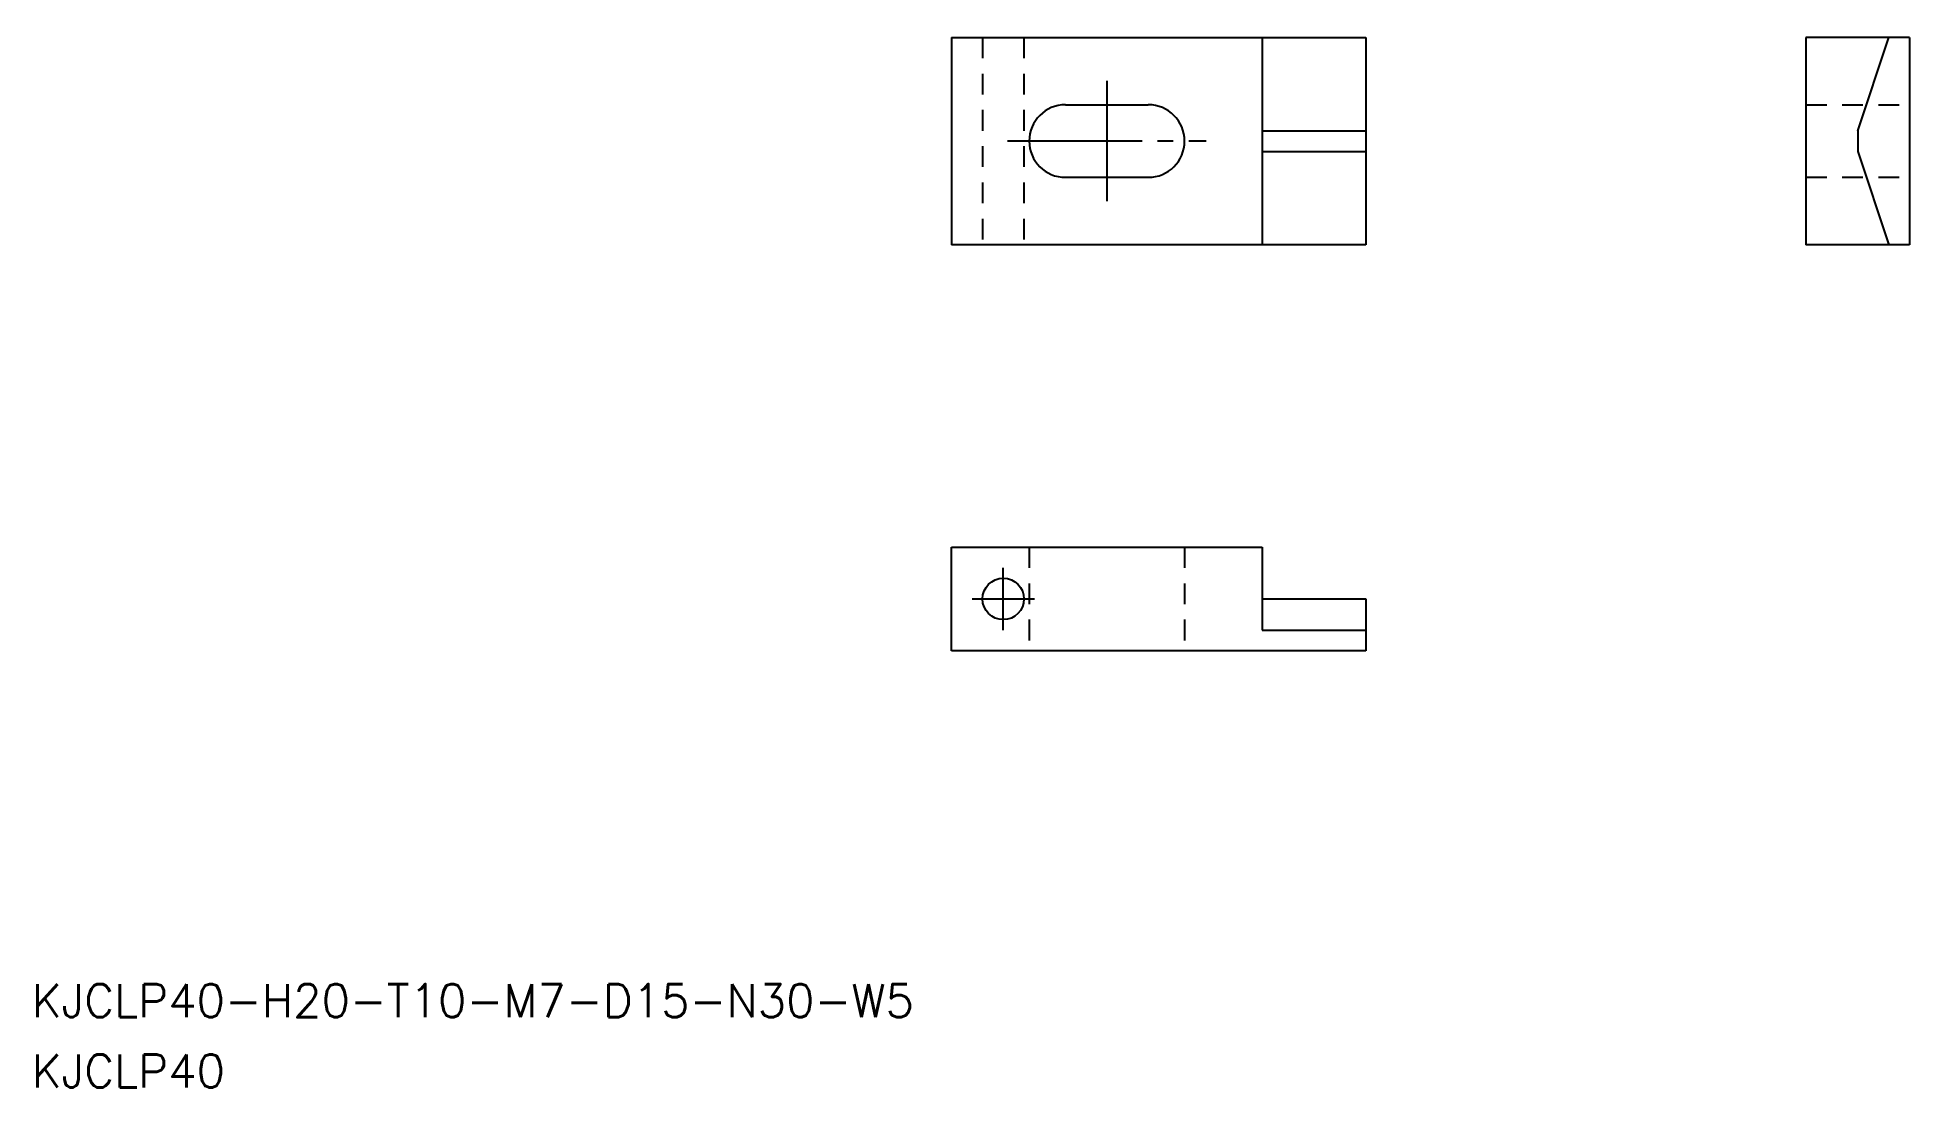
# Model space of a CAD drawing. Extents: x 3 to 183, y 99 to 200.
import ezdxf

# ---------------------------------------------------------------- set-up
doc = ezdxf.new("R2010")
doc.units = 0
doc.linetypes.add('CENTER', pattern=[17.5, 13, -1.5, 1.5, -1.5])
doc.linetypes.add('DASHED', pattern=[3.5, 2, -1.5])
doc.layers.get('0').update_dxf_attribs({"linetype": 'CONTINUOUS'})
doc.layers.add('CENTER', color=1, linetype='CENTER')
doc.styles.get("Standard").update_dxf_attribs({"font": 'txt.shx', "bigfont": '@extfont2.shx'})

msp = doc.modelspace()

# ---------------------------------------------------------------- linework, layer by layer
at = {"color": 7, "linetype": 'CONTINUOUS'}
for p, q in [((90.77, 200.17), (130.77, 200.17)), ((90.77, 200.17), (90.77, 180.17)), ((120.77, 200.17), (120.77, 180.17)), ((130.77, 200.17), (130.77, 180.17)), ((183.26, 200.17), (173.26, 200.17)), ((173.26, 200.17), (173.26, 180.17)), ((178.26, 191.17), (181.26, 200.17)), ((183.26, 200.17), (183.26, 180.17)), ((101.77, 193.67), (109.77, 193.67)), ((120.77, 191.17), (130.77, 191.17)), ((178.26, 191.17), (178.26, 189.17)), ((120.77, 189.17), (130.77, 189.17)), ((178.26, 189.17), (181.26, 180.17)), ((101.77, 186.67), (109.77, 186.67)), ((130.77, 180.17), (90.77, 180.17)), ((183.26, 180.17), (173.26, 180.17)), ((90.77, 140.98), (90.77, 150.98)), ((90.77, 150.98), (120.77, 150.98)), ((120.77, 150.98), (120.77, 142.98)), ((120.77, 145.98), (130.77, 145.98)), ((130.77, 145.98), (130.77, 140.98)), ((120.77, 142.98), (130.77, 142.98)), ((130.77, 140.98), (90.77, 140.98))]:
    msp.add_line(p, q, dxfattribs=at)
at = {"color": 3, "linetype": 'DASHED'}
for p, q in [((93.77, 200.17), (93.77, 180.17)), ((97.77, 200.17), (97.77, 180.17)), ((173.26, 193.67), (183.26, 193.67)), ((173.26, 186.67), (183.26, 186.67)), ((98.27, 150.98), (98.27, 140.98)), ((113.27, 150.98), (113.27, 140.98))]:
    msp.add_line(p, q, dxfattribs=at)
at = {"color": 7, "linetype": 'CONTINUOUS'}
msp.add_circle((95.77, 145.98), 2, dxfattribs=at)
for centre, start, end in [((101.77, 190.17), 90, 270), ((109.77, 190.17), 270, 90)]:
    msp.add_arc(centre, 3.5, start, end, dxfattribs=at)
at = {"layer": 'CENTER', "color": 1, "linetype": 'CENTER'}
for p, q in [((105.77, 195.98), (105.77, 184.36)), ((96.17, 190.19), (115.37, 190.19)), ((95.77, 142.98), (95.77, 148.98)), ((92.77, 145.98), (98.77, 145.98))]:
    msp.add_line(p, q, dxfattribs=at)

# ---------------------------------------------------------------- texts
at = {"color": 7, "linetype": 'CONTINUOUS'}
for s, p in [('KJCLP40-H20-T10-M7-D15-N30-W5', (1.98, 105.61)), ('KJCLP40', (1.98, 98.82))]:
    msp.add_text(s, height=3.2, dxfattribs=at).set_placement(p)

doc.saveas('drawing.dxf')
